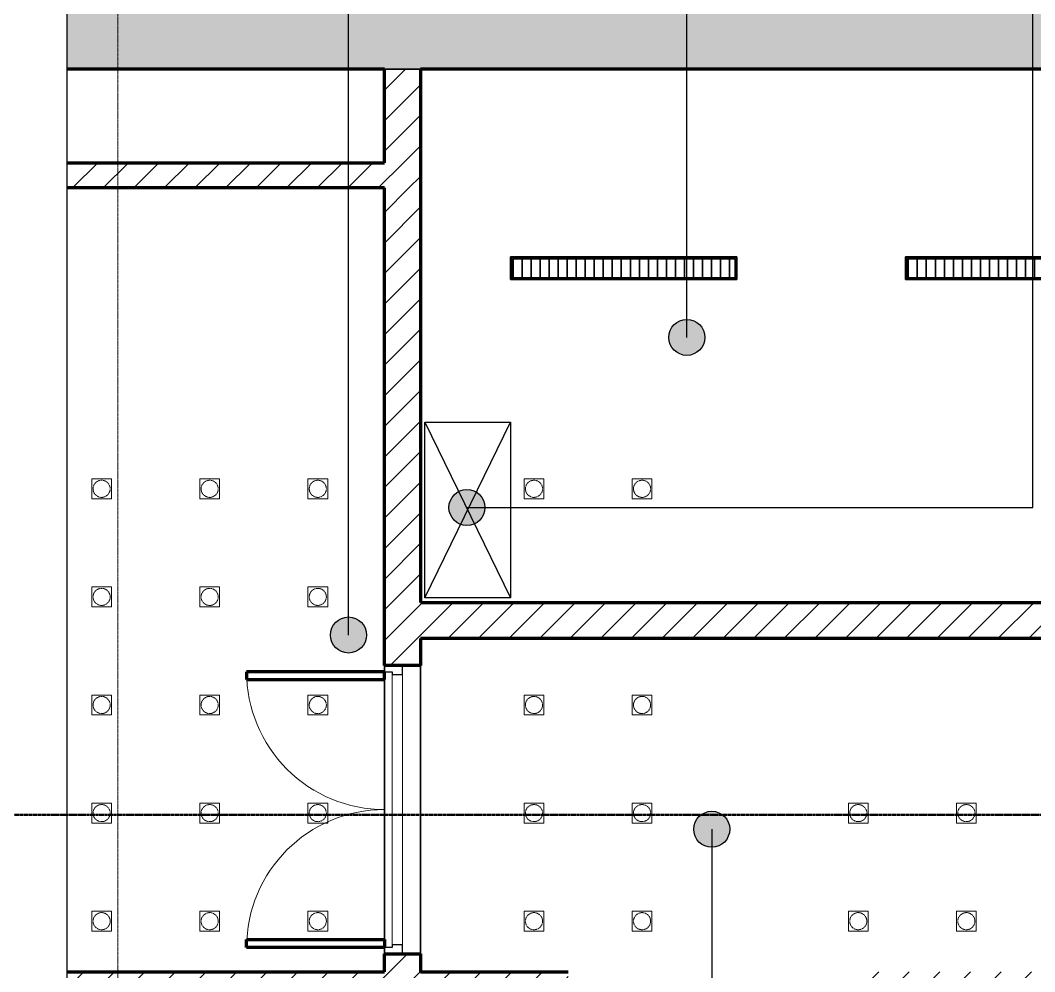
# Model space of a CAD drawing. Header units: millimetres. Extents: x -727772 to -647265, y -21627 to 19019.
# Drawn here: x -722424 to -716793, y 4269 to 9550 of the extents above; entities that cross this region are included whole.
import ezdxf
from ezdxf.xclip import XClip

# ---------------------------------------------------------------- set-up
doc = ezdxf.new("R2010")
doc.units = ezdxf.units.MM
doc.header["$XCLIPFRAME"] = 2
doc.linetypes.add('DPA_Grid _ Level 100', pattern=[10, 5.5, -1.6, 1.3, -1.6])
doc.linetypes.add('Hidden', pattern=[7.2, 4.7, -2.5])
for name, color, linetype, lineweight in [('_ _ A-DETL-OPENING', 1, 'Continuous', 25), ('A-DETL-MBND', 2, 'Hidden', 9), ('A-DOOR', 3, 'Continuous', 70), ('A-DOOR-E', 2, 'Continuous', 25), ('A-DOOR-FRAM', 3, 'Continuous', 25), ('A-FLOR-E', 2, 'Continuous', 35), ('A-ROOM-IDEN', 3, 'Continuous', 25), ('A-WALL', 5, 'Continuous', 35), ('A-WALL-PATT', 1, 'Continuous', 35), ('E-LITE-EQPM', 2, 'Continuous', 35), ('G-ANNO-SECL', 3, 'Continuous', 9), ('S-GRID', 251, 'Continuous', 9), ('WALL-E', 2, 'Continuous', 35)]:
    doc.layers.add(name, color=color, linetype=linetype, lineweight=lineweight)
pattern_1 = [(45, (0, 0), (-84.852814, 84.852814), [])]

# ---------------------------------------------------------------- blocks, each defined once
blk = doc.blocks.new('DPA_DR-DB-SW _REVERSE_ - D22_1600x2550 mm-13936662-4263-01 ENLARGED UPPER PLATFORM LEVEL - REFLECTED CEILING PLAN - SHEET 4')
at = {"layer": 'A-DOOR'}
for p, q in [((-722, -106.35), (-765, -106.35)), ((-765, -106.35), (-765, -871.35)), ((-722, -871.35), (-722, -106.35)), ((722, -106.35), (765, -106.35)), ((722, -871.35), (722, -106.35)), ((765, -106.35), (765, -871.35)), ((-765, -871.35), (-722, -871.35)), ((765, -871.35), (722, -871.35))]:
    blk.add_line(p, q, dxfattribs=at)
at = {"layer": 'A-DOOR-E', "lineweight": 9}
for centre, start, end in [((-765, -106.35), 270, 0), ((765, -106.35), 180, 270)]:
    blk.add_arc(centre, 765, start, end, dxfattribs=at)
at = {"layer": 'A-DOOR-FRAM'}
for p, q in [((-800, -6.35), (-800, -106.35)), ((-750, -6.35), (-800, -6.35)), ((-750, -63.35), (-750, -6.35)), ((750, -6.35), (750, -63.35)), ((800, -6.35), (750, -6.35)), ((800, -106.35), (800, -6.35)), ((-800, -106.35), (-765, -106.35)), ((-765, -63.35), (-750, -63.35)), ((-765, -106.35), (-765, -63.35)), ((750, -63.35), (765, -63.35)), ((765, -63.35), (765, -106.35)), ((765, -106.35), (800, -106.35))]:
    blk.add_line(p, q, dxfattribs=at)
at = {"layer": 'A-DOOR-FRAM', "lineweight": 9}
for p, q in [((800, -6.35), (-800, -6.35)), ((-800, -6.35), (-800, -106.35)), ((-750, -63.35), (-750, -6.35)), ((-750, -6.35), (750, -6.35)), ((750, -6.35), (750, -63.35)), ((800, -106.35), (800, -6.35)), ((-800, -106.35), (800, -106.35)), ((-765, -106.35), (-765, -63.35)), ((-765, -63.35), (765, -63.35)), ((765, -106.35), (-765, -106.35)), ((750, -63.35), (-750, -63.35)), ((765, -63.35), (765, -106.35))]:
    blk.add_line(p, q, dxfattribs=at)
blk = doc.blocks.new('DPA_AR_LIGHTING_L4 - Standart-18569527-4263-01 ENLARGED UPPER PLATFORM LEVEL - REFLECTED CEILING PLAN - SHEET 4')
at = {"layer": 'E-LITE-EQPM'}
for p, q in [((127.3, -170.9), (127.3, -45.9)), ((127.3, -45.9), (1384.3, -45.9)), ((1381.3, -48.9), (130.3, -48.9)), ((130.3, -48.9), (130.3, -167.9)), ((130.3, -167.9), (130.3, -48.9)), ((130.3, -48.9), (1381.3, -48.9)), ((1374.3, -55.9), (137.3, -55.9)), ((137.3, -160.9), (137.3, -55.9)), ((142.3, -55.9), (142.3, -160.9)), ((192.3, -55.9), (192.3, -160.9)), ((242.3, -55.9), (242.3, -160.9)), ((292.3, -55.9), (292.3, -160.9)), ((342.3, -55.9), (342.3, -160.9)), ((392.3, -55.9), (392.3, -160.9)), ((442.3, -55.9), (442.3, -160.9)), ((492.3, -55.9), (492.3, -160.9)), ((542.3, -55.9), (542.3, -160.9)), ((592.3, -55.9), (592.3, -160.9)), ((642.3, -55.9), (642.3, -160.9)), ((692.3, -55.9), (692.3, -160.9)), ((742.3, -55.9), (742.3, -160.9)), ((792.3, -55.9), (792.3, -160.9)), ((842.3, -55.9), (842.3, -160.9)), ((892.3, -55.9), (892.3, -160.9)), ((942.3, -55.9), (942.3, -160.9)), ((992.3, -55.9), (992.3, -160.9)), ((1042.3, -55.9), (1374.3, -55.9)), ((1042.3, -55.9), (1042.3, -160.9)), ((1092.3, -55.9), (1092.3, -160.9)), ((1142.3, -55.9), (1142.3, -160.9)), ((1192.3, -55.9), (1192.3, -160.9)), ((1242.3, -55.9), (1242.3, -160.9)), ((1292.3, -55.9), (1292.3, -160.9)), ((1342.3, -55.9), (1342.3, -160.9)), ((1374.3, -55.9), (1374.3, -160.9)), ((1381.3, -167.9), (1381.3, -48.9)), ((1381.3, -48.9), (1381.3, -167.9)), ((1384.3, -45.9), (1384.3, -170.9)), ((130.3, -167.9), (1381.3, -167.9)), ((1381.3, -167.9), (130.3, -167.9)), ((1374.3, -160.9), (137.3, -160.9)), ((1384.3, -170.9), (127.3, -170.9))]:
    blk.add_line(p, q, dxfattribs=at)
blk = doc.blocks.new('*U789')
at = {"layer": '_ _ A-DETL-OPENING'}
for p, q in [((-67855, -4435), (-67380, -3460)), ((-67855, -3460), (-67380, -4435)), ((-67855, -4435), (-67855, -3460)), ((-67855, -3460), (-67380, -3460)), ((-67380, -3460), (-67380, -4435)), ((-67380, -4435), (-67855, -4435))]:
    blk.add_line(p, q, dxfattribs=at)
at = {"layer": 'S-GRID', "linetype": 'DPA_Grid _ Level 100'}
blk.add_line((-69560, -32405.8), (-69560, 7340), dxfattribs=at)
blk = doc.blocks.new('Pedestal GSL - Pedestal GSL-18587400-4160-01 UPPER PLATFORM LEVEL - REFLECTED CEILING PLAN')
at = {"layer": 'A-DETL-MBND'}
for p, q in [((55, 55), (-55, 55)), ((-55, 55), (-55, -55)), ((-55, -55), (-55, 55)), ((-55, 55), (55, 55)), ((55, -55), (55, 55)), ((55, 55), (55, -55)), ((-55, -55), (55, -55)), ((55, -55), (-55, -55))]:
    blk.add_line(p, q, dxfattribs=at)
for start, end in [(360, 180), (0, 180), (180, 360), (180, 360)]:
    blk.add_arc((0, 0), 47.5, start, end, dxfattribs=at)
blk = doc.blocks.new('C-1-PP19-AR-4160-01-B_20250902-175713_EXDOWNLIGHT')
at = {"layer": 'A-DETL-MBND', "rotation": 270}
for p in [(22710.1, 3370.4), (23310.1, 3370.4), (23910.1, 3370.4), (25110.1, 3370.4), (25710.1, 3370.4), (22710.1, 2770.4), (23310.1, 2770.4), (23910.1, 2770.4), (22710.1, 2170.4), (23310.1, 2170.4), (23910.1, 2170.4), (25110.1, 2170.4), (25710.1, 2170.4), (22710.1, 1570.4), (23310.1, 1570.4), (23910.1, 1570.4), (25110.1, 1570.4), (25710.1, 1570.4), (26910.1, 1570.4), (27510.1, 1570.4), (22710.1, 970.4), (23310.1, 970.4), (23910.1, 970.4), (25110.1, 970.4), (25710.1, 970.4), (26910.1, 970.4), (27510.1, 970.4)]:
    blk.add_blockref('Pedestal GSL - Pedestal GSL-18587400-4160-01 UPPER PLATFORM LEVEL - REFLECTED CEILING PLAN', p, dxfattribs=at)

msp = doc.modelspace()

# ---------------------------------------------------------------- hatches: boundary and pattern name
at = {"layer": 'A-ROOM-IDEN'}
h = msp.add_hatch(color=256, dxfattribs=at)
edge = h.paths.add_edge_path()
edge.add_arc((-718724.1, 7789.8), 100, 0, 360)
h = msp.add_hatch(color=256, dxfattribs=at)
edge = h.paths.add_edge_path()
edge.add_arc((-719944.3, 6845.3), 100, 0, 360)
h = msp.add_hatch(color=256, dxfattribs=at)
edge = h.paths.add_edge_path()
edge.add_arc((-720601.7, 6137.9), 100, 0, 360)
h = msp.add_hatch(color=256, dxfattribs=at)
edge = h.paths.add_edge_path()
edge.add_arc((-718585.6, 5059.5), 100, 0, 360)
at = {"layer": 'A-WALL-PATT', "lineweight": 9}
h = msp.add_hatch(dxfattribs=at)
h.set_pattern_fill('FP_1', color=256, style=0, pattern_type=2)
h.set_pattern_definition([(50, (0, 0), (728.7365, -63.7558), [76.2, -838.2]), (355, (0, 0), (-140.9716, 764.2276), [60.96, -670.56]), (100.451, (60.7, -5.3), (587.77, 700.46675), [64.76, -712.36]), (46.184, (0, 203.2), (1084.3162, -168.171), [114.3, -1257.3]), (96.636, (90.4, 189.2), (949.6099, 989.7098), [97.14, -1068.54]), (351.184, (0, 203.2), (949.6206, 989.7012), [91.44, -1005.84]), (21, (101.6, 152.4), (606.45787, -409.06057), [76.2, -838.2]), (326, (101.6, 152.4), (247.20834, 736.7529), [60.96, -670.56]), (71.451, (152.14, 118.3), (853.66825, 327.6855), [64.76, -712.36]), (37.5, (0, 0), (12.35469, 338.22012), [33.528, -628.904, 33.528, -647.192, -673.1]), (37.5, (0, 0), (12.35469, 338.22012), [-1343.152, 33.528, -639.572]), (7.5, (0, 0), (267.27887, 400.72213), [33.528, -354.584, 33.528, -613.664, -256.54]), (7.5, (0, 0), (267.27887, 400.72213), [-1035.304, 33.528, -223.012]), (327.5, (-226.57, 0), (542.36333, -22.91534), [33.528, -220.472, 33.528, -758.952, -1051.56]), (327.5, (-226.57, 0), (542.36333, -22.91534), [-1046.48, 33.528, -1018.032]), (317.5, (-328.17, 0), (592.51696, 101.7071), [33.528, -296.672, 33.528, -492.76, -746.76]), (317.5, (-328.17, 0), (592.51696, 101.7071), [-856.488, 33.528, -713.232])])
h.paths.add_polyline_path([(-715552.4, 9279), (-653822.4, 9279), (-653822.4, 10779), (-722165.5, 10779), (-722165.5, 9279), (-715752.4, 9279)])
h = msp.add_hatch(dxfattribs=at)
h.set_pattern_fill('FP_2', color=256, style=0, pattern_type=2)
h.set_pattern_definition(pattern_1)
h.paths.add_polyline_path([(-720202.4, 4269), (-720202.4, 4369), (-720402.4, 4369), (-720402.4, 4269), (-720302.4, 4269)])
h.paths.add_polyline_path([(-720359.4, 5969), (-720202.4, 5969), (-720202.4, 8619), (-720402.4, 8619), (-720402.4, 5969)])
h.paths.add_polyline_path([(-720202.4, 8759), (-720202.4, 9279), (-720402.4, 9279), (-720402.4, 8759)])
h = msp.add_hatch(dxfattribs=at)
h.set_pattern_fill('FP_2', color=256, style=0, pattern_type=2)
h.set_pattern_definition(pattern_1)
h.paths.add_polyline_path([(-720202.4, 8619), (-720202.4, 8759), (-722165.5, 8759), (-722165.5, 8619), (-720402.4, 8619)])
h = msp.add_hatch(dxfattribs=at)
h.set_pattern_fill('FP_2', color=256, style=0, pattern_type=2)
h.set_pattern_definition(pattern_1)
h.paths.add_polyline_path([(-716452.4, 6119), (-716452.4, 6319), (-720202.4, 6319), (-720202.4, 6119), (-717792.4, 6119)])
h = msp.add_hatch(dxfattribs=at)
h.set_pattern_fill('FP_2', color=256, style=0, pattern_type=2)
h.set_pattern_definition(pattern_1)
h.paths.add_polyline_path([(-715752.4, 4069), (-715752.4, 4269), (-717782.4, 4269), (-717782.4, 4069), (-716782.4, 4069)])
h.paths.add_polyline_path([(-719382.4, 4069), (-719382.4, 4269), (-722165.5, 4269), (-722165.5, 4069), (-719979, 4069)])

# ---------------------------------------------------------------- linework, layer by layer
at = {"color": 8}
msp.add_lwpolyline([(-722165.5, -20033), (-652322.4, -20033), (-652322.4, 10779), (-722165.5, 10779)], close=True, dxfattribs=at)
at = {"layer": 'A-FLOR-E'}
msp.add_line((-722165.5, 9279), (-715752.4, 9279), dxfattribs=at)
at = {"layer": 'A-ROOM-IDEN'}
for p, q in [((-718724.1, 7789.8), (-718724.1, 15177.6)), ((-720601.7, 6137.9), (-720601.7, 13076.6)), ((-716803.2, 6845.3), (-716803.2, 13076.6)), ((-719944.3, 6845.3), (-716803.2, 6845.3)), ((-718585.6, 5059.5), (-718585.6, -8053.6))]:
    msp.add_line(p, q, dxfattribs=at)
for centre in [(-718724.1, 7789.8), (-719944.3, 6845.3), (-720601.7, 6137.9), (-718585.6, 5059.5)]:
    msp.add_circle(centre, 100, dxfattribs=at)
at = {"layer": 'A-WALL', "color": 7, "lineweight": 70}
for p, q in [((-720402.4, 9279), (-722165.5, 9279)), ((-720402.4, 8759), (-720402.4, 9279)), ((-715752.4, 9279), (-720202.4, 9279)), ((-720202.4, 9279), (-720202.4, 8759)), ((-722165.5, 8759), (-720402.4, 8759)), ((-720202.4, 8759), (-720202.4, 8619)), ((-720402.4, 8619), (-722165.5, 8619)), ((-720402.4, 5969), (-720402.4, 8619)), ((-720202.4, 8619), (-720202.4, 6319)), ((-720202.4, 6319), (-716452.4, 6319)), ((-720202.4, 6119), (-720202.4, 5969)), ((-716452.4, 6119), (-720202.4, 6119)), ((-720302.4, 5969), (-720402.4, 5969)), ((-720202.4, 5969), (-720302.4, 5969)), ((-720402.4, 4269), (-720402.4, 4369)), ((-720402.4, 4369), (-720302.4, 4369)), ((-720302.4, 4369), (-720202.4, 4369)), ((-720202.4, 4369), (-720202.4, 4269)), ((-722165.5, 4269), (-720402.4, 4269)), ((-720202.4, 4269), (-719382.4, 4269))]:
    msp.add_line(p, q, dxfattribs=at)
at = {"layer": 'A-WALL', "lineweight": 9}
msp.add_line((-720402.4, 9279), (-720202.4, 9279), dxfattribs=at)
at = {"layer": 'G-ANNO-SECL', "linetype": 'DPA_Grid _ Level 100', "lineweight": 50}
msp.add_line((-722775.7, 5139.9), (-670136, 5139.9), dxfattribs=at)
at = {"layer": 'WALL-E'}
for p, q in [((-722165.5, 9279), (-653822.4, 9279)), ((-653822.4, 9279), (-722165.5, 9279)), ((-720402.4, 5969), (-720402.4, 4369)), ((-720402.4, 5969), (-720202.4, 5969)), ((-720202.4, 4369), (-720202.4, 5969)), ((-720402.4, 4369), (-720202.4, 4369))]:
    msp.add_line(p, q, dxfattribs=at)

# ---------------------------------------------------------------- block references
msp.add_blockref('*U789', (-652322.4, 10779))
ref = msp.add_blockref('C-1-PP19-AR-4160-01-B_20250902-175713_EXDOWNLIGHT', (-744682.4, 3579))
XClip(ref).set_block_clipping_path([(22516.8245944303, -23612.0000633089), (92359.9999943782, 7199.9972603898)])
at = {"layer": 'A-DOOR-E', "rotation": 270}
msp.add_blockref('DPA_DR-DB-SW _REVERSE_ - D22_1600x2550 mm-13936662-4263-01 ENLARGED UPPER PLATFORM LEVEL - REFLECTED CEILING PLAN - SHEET 4', (-720296, 5169), dxfattribs=at)
at = {"layer": 'E-LITE-EQPM', "extrusion": (0, 0, -1), "rotation": 180}
for p in [(719829.7, 8065.3), (717636.7, 8065.3)]:
    msp.add_blockref('DPA_AR_LIGHTING_L4 - Standart-18569527-4263-01 ENLARGED UPPER PLATFORM LEVEL - REFLECTED CEILING PLAN - SHEET 4', p, dxfattribs=at)

doc.saveas('drawing.dxf')
